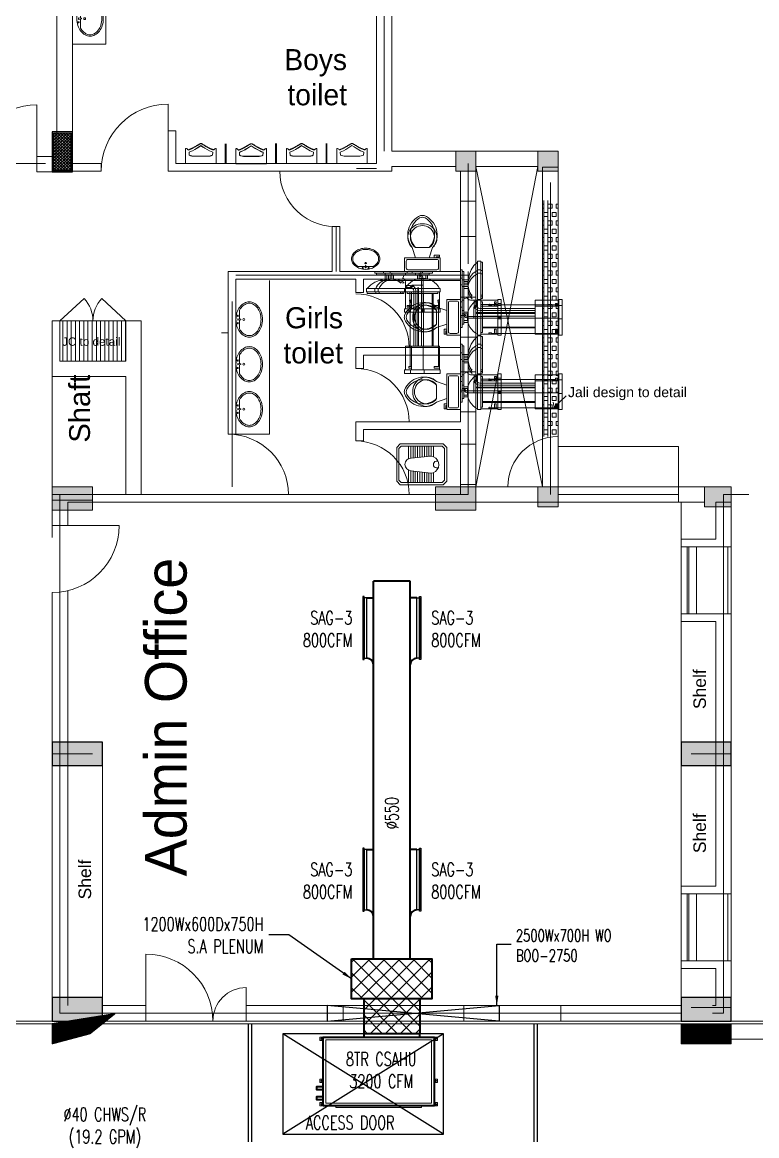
# Model space of a CAD drawing. Header units: millimetres. Extents: x -73373 to 66860, y 1067 to 86496.
# Drawn here: x -33469 to -22490, y 30600 to 47247 of the extents above; entities that cross this region are included whole.
import ezdxf

# ---------------------------------------------------------------- set-up
doc = ezdxf.new("R2010")
doc.units = ezdxf.units.MM
doc.header["$LTSCALE"] = 500
for name, pattern in [('1', [0]), ('DASHED', [19.05, 12.7, -6.35]), ('HIDDEN', [9.525, 6.35, -3.175]), ('HIDDEN2', [4.7625, 3.175, -1.5875])]:
    doc.linetypes.add(name, pattern=pattern)
doc.layers.get('0').update_dxf_attribs({"lineweight": 18})
for name, color, linetype, lineweight, true_color in [('101.VL-AC-SA', 7, 'Continuous', 40, 0x7f9fff), ('102.VL-AC-SA_TXT', 7, 'Continuous', 20, 0x0099cc), ('132.VL-AC-CHW-S_TXT', 7, 'Continuous', 20, 0x007f3f), ('601.VL-MEP-EQPT', 5, 'Continuous', 40, 0x0000ff), ('702.VL-RCP-AP', 1, 'Continuous', 25, 0xff0000), ('705.VL-RCP-SAT', 7, 'HIDDEN2', 25, 0x7fbfff), ('801.VL-BW-ACOSTIC', 7, 'Continuous', 13, 0x992600), ('COLUMN', 7, 'Continuous', 13, 0x848484), ('FR', 7, '1', 13, 0x848484), ('FURNIT', 7, 'Continuous', 13, 0x848484), ('STEPS', 7, 'Continuous', 13, 0x848484), ('STRUCTURES', 7, 'Continuous', 13, 0x848484), ('toi.fur', 7, 'Continuous', 13, 0x848484), ('wall', 7, 'Continuous', 13, 0x848484), ('window', 7, 'Continuous', 13, 0x848484), ('window 2', 7, '1', 13, 0x848484)]:
    doc.layers.add(name, color=color, linetype=linetype, lineweight=lineweight, true_color=true_color)
doc.layers.add('cvl', color=7, linetype='Continuous')
doc.styles.add('QCADDimTextStyle', font='txt')
doc.styles.add('textstyle103', font='romans', dxfattribs={"width": 0.7})
doc.styles.add('textstyle104', font='romans', dxfattribs={"width": 0.7})
doc.styles.add('textstyle105', font='romans', dxfattribs={"width": 0.7})
doc.styles.add('textstyle158', font='')
doc.styles.add('textstyle179', font='')
doc.styles.add('textstyle182', font='')
doc.styles.add('textstyle183', font='')
doc.styles.add('textstyle185', font='')
doc.styles.add('textstyle186', font='')
doc.styles.add('textstyle207', font='')
doc.styles.add('textstyle208', font='')
doc.styles.add('textstyle209', font='')
doc.styles.add('textstyle215', font='romans', dxfattribs={"width": 0.7})
doc.styles.add('textstyle216', font='romans', dxfattribs={"width": 0.7})
doc.styles.add('textstyle235', font='romans', dxfattribs={"width": 0.7})
doc.styles.add('textstyle236', font='romans', dxfattribs={"width": 0.7})
doc.styles.add('textstyle270', font='romans', dxfattribs={"width": 0.7})
doc.styles.add('textstyle288', font='romans', dxfattribs={"width": 0.7})
doc.styles.add('textstyle312', font='romans', dxfattribs={"width": 0.7})
doc.styles.get('textstyle158').set_extended_font_data('SuperFrench')
doc.styles.get('textstyle179').set_extended_font_data('SuperFrench')
doc.styles.get('textstyle182').set_extended_font_data('Swis721 BT')
doc.styles.get('textstyle183').set_extended_font_data('SuperFrench')
doc.styles.get('textstyle185').set_extended_font_data('Swis721 BT')
doc.styles.get('textstyle186').set_extended_font_data('Swis721 BT')
doc.styles.get('textstyle207').set_extended_font_data('Swis721 BT')
doc.styles.get('textstyle208').set_extended_font_data('Swis721 BT')
doc.styles.get('textstyle209').set_extended_font_data('Swis721 BT')
doc.dimstyles.new('QCADDimStyle', dxfattribs={"dimtxt": 200, "dimasz": 150, "dimexe": 50, "dimexo": 150, "dimgap": 40, "dimtad": 1, "dimtoh": 1, "dimdec": 4, "dimzin": 0, "dimdsep": 46, "dimtxsty": 'QCADDimTextStyle', "dimcen": 0.09, "dimadec": 0, "dimazin": 0, "dimtfac": 1, "dimtdec": 4, "dimtofl": 0, "dimtmove": 0, "dimatfit": 3, "dimfxl": 1, "dimtolj": 1, "dimtzin": 0, "dimarcsym": 0})

# ---------------------------------------------------------------- blocks, each defined once
blk = doc.blocks.new('Z$W@#5647')
at = {"color": 8, "linetype": 'Continuous', "true_color": 0x808080}
for p, q in [((74, 179), (51, 169)), ((51, 169), (55, 125)), ((102, 191), (74, 179)), ((168, 229), (102, 191)), ((198, 248), (168, 229)), ((229, 267), (198, 248)), ((259, 248), (229, 267)), ((319, 210), (259, 248)), ((356, 191), (319, 210)), ((383, 179), (356, 191)), ((406, 169), (383, 179)), ((402, 125), (406, 169)), ((129, 110), (329, 110))]:
    blk.add_line(p, q, dxfattribs=at)
for centre, start, end in [((120, 258), 243.9939, 273.459), ((337, 258), 266.541, 296.0061)]:
    blk.add_arc(centre, 148, start, end, dxfattribs=at)
at = {"layer": 'toi.fur', "linetype": 'Continuous'}
for p, q in [((1, 225), (0, 0)), ((41, 206), (36, 205)), ((46, 207), (41, 206)), ((51, 208), (46, 207)), ((56, 210), (51, 208)), ((61, 212), (56, 210)), ((65, 213), (61, 212)), ((69, 215), (65, 213)), ((73, 217), (69, 215)), ((77, 218), (73, 217)), ((81, 220), (77, 218)), ((84, 221), (81, 220)), ((88, 223), (84, 221)), ((92, 225), (88, 223)), ((95, 226), (92, 225)), ((99, 228), (95, 226)), ((103, 230), (99, 228)), ((107, 232), (103, 230)), ((111, 234), (107, 232)), ((116, 236), (111, 234)), ((120, 239), (116, 236)), ((125, 241), (120, 239)), ((131, 244), (125, 241)), ((136, 247), (131, 244)), ((142, 251), (136, 247)), ((148, 255), (142, 251)), ((155, 258), (148, 255)), ((161, 263), (155, 258)), ((168, 267), (161, 263)), ((175, 271), (168, 267)), ((181, 275), (175, 271)), ((187, 279), (181, 275)), ((193, 283), (187, 279)), ((199, 286), (193, 283)), ((204, 289), (199, 286)), ((208, 292), (204, 289)), ((213, 294), (208, 292)), ((217, 296), (213, 294)), ((221, 297), (217, 296)), ((225, 298), (221, 297)), ((229, 298), (225, 298)), ((232, 298), (229, 298)), ((236, 297), (232, 298)), ((240, 296), (236, 297)), ((244, 294), (240, 296)), ((247, 293), (244, 294)), ((251, 290), (247, 293)), ((255, 288), (251, 290)), ((259, 286), (255, 288)), ((263, 283), (259, 286)), ((266, 281), (263, 283)), ((270, 278), (266, 281)), ((275, 276), (270, 278)), ((279, 273), (275, 276)), ((284, 270), (279, 273)), ((289, 267), (284, 270)), ((295, 264), (289, 267)), ((301, 260), (295, 264)), ((308, 256), (301, 260)), ((315, 252), (308, 256)), ((322, 248), (315, 252)), ((329, 244), (322, 248)), ((336, 240), (329, 244)), ((343, 236), (336, 240)), ((349, 233), (343, 236)), ((355, 230), (349, 233)), ((360, 228), (355, 230)), ((364, 225), (360, 228)), ((369, 223), (364, 225)), ((373, 221), (369, 223)), ((377, 220), (373, 221)), ((380, 218), (377, 220)), ((384, 217), (380, 218)), ((388, 215), (384, 217)), ((392, 213), (388, 215)), ((397, 212), (392, 213)), ((401, 210), (397, 212)), ((406, 208), (401, 210)), ((411, 206), (406, 208)), ((416, 205), (411, 206)), ((421, 203), (416, 205)), ((457, 0), (457, 225)), ((0, 0), (457, 0))]:
    blk.add_line(p, q, dxfattribs=at)
for centre, start, end in [((0, 184), 30.0151, 89.251), ((457, 184), 90.749, 149.9849)]:
    blk.add_arc(centre, 41.1, start, end, dxfattribs=at)
blk = doc.blocks.new('B')
at = {"color": 8, "true_color": 0x808080}
for p, q in [((-392926, -965036), (-392791, -965036)), ((-392789, -965053), (-392795, -965008)), ((-392795, -965008), (-392773, -965008)), ((-392780, -965053), (-392773, -965008)), ((-392777, -965036), (-392643, -965036)), ((-392780, -965053), (-392789, -965053))]:
    blk.add_line(p, q, dxfattribs=at)
for points in [[(-392784, -965355, -0.075445), (-392882, -965340, -0.085783), (-392958, -965301, -0.10607), (-393010, -965241, -0.126822), (-393026, -965179, -0.126822), (-393010, -965117, -0.10607), (-392958, -965056, -0.038366), (-392926, -965036, -0.075445)], [(-392643, -965036, -0.038366), (-392611, -965056, -0.10607), (-392558, -965117, -0.126822), (-392542, -965179, -0.126822), (-392558, -965241, -0.10607), (-392611, -965301, -0.085783), (-392687, -965340, -0.075445), (-392784, -965355, -0.075445)]]:
    blk.add_lwpolyline(points, format="xyb", dxfattribs=at)
for centre, radius in [((-392840, -965007), 8.78), ((-392840, -965007), 7.3), ((-392729, -965007), 8.78), ((-392729, -965007), 7.65), ((-392783, -965098), 14.3)]:
    blk.add_circle(centre, radius, dxfattribs=at)
at = {"layer": 'toi.fur'}
blk.add_lwpolyline([(-392784, -965377, -0.075445), (-392888, -965361, -0.085783), (-392971, -965319, -0.10607), (-393030, -965251, -0.126822), (-393048, -965179, -0.126822), (-393030, -965106, -0.10607), (-392971, -965039, -0.085783), (-392888, -964996, -0.075445), (-392784, -964981, -0.075445), (-392680, -964996, -0.085783), (-392598, -965039, -0.10607), (-392539, -965106, -0.126822), (-392520, -965179, -0.126822), (-392539, -965251, -0.10607), (-392598, -965319, -0.085783), (-392680, -965361, -0.075445)], format="xyb", close=True, dxfattribs=at)
blk = doc.blocks.new('wc')
at = {"layer": 'FR', "color": 240, "ltscale": 200, "true_color": 0xff003f}
for p, q in [((5.43, -7.19), (5.43, -1.33)), ((6.7, -6.88), (6.7, -1.33)), ((7.98, -6.93), (7.98, -1.33)), ((9.25, -7.07), (9.25, -1.33)), ((10.53, -7.2), (10.53, -1.33)), ((11.8, -7.33), (11.8, -1.33)), ((13.08, -7.46), (13.08, -1.33)), ((14.35, -7.6), (14.35, -1.33)), ((15.62, -7.73), (15.62, -1.33)), ((16.9, -7.86), (16.9, -1.33)), ((18.17, -7.97), (18.17, -1.33)), ((19.45, -8.34), (19.45, -1.33)), ((5.43, -21.7), (5.43, -16.09)), ((6.7, -21.7), (6.7, -16.4)), ((7.98, -21.7), (7.98, -16.32)), ((9.25, -21.7), (9.25, -16.16)), ((10.53, -21.7), (10.53, -16)), ((11.8, -21.7), (11.8, -15.84)), ((13.08, -21.7), (13.08, -15.68)), ((14.35, -21.7), (14.35, -15.51)), ((15.62, -21.7), (15.62, -15.35)), ((16.9, -21.7), (16.9, -15.19)), ((18.17, -21.7), (18.17, -15.06)), ((19.45, -21.7), (19.45, -14.69))]:
    blk.add_line(p, q, dxfattribs=at)
for points in [[(24, -22.94), (0, -22.94), (-2.02, -20.92), (-2.02, -2.02), (0, 0), (24, 0), (26.02, -2.02), (26.02, -20.92)], [(24.75, -2.55), (24.75, -20.39), (23.47, -21.67), (0.53, -21.67), (-0.75, -20.39), (-0.75, -2.55), (0.53, -1.27), (23.47, -1.27)]]:
    blk.add_lwpolyline(points, close=True, dxfattribs=at)
blk.add_lwpolyline([(7.19, -6.85), (17.86, -7.96, -1), (17.86, -15.07), (7.19, -16.42)], format="xyb", dxfattribs=at)
for centre, radius, start, end in [((7.19, -11.64), 4.78, 78.15428, 284.44729), ((3.64, -11.52), 1.89, 238.2349, 118.08103)]:
    blk.add_arc(centre, radius, start, end, dxfattribs=at)
blk = doc.blocks.new('*U182')
for p, q in [((-10, 58), (-10, 44)), ((-10, 57), (-7, 57)), ((-7, 56), (-10, 56)), ((-9.5, 56), (-9.5, 18.41)), ((-7, 57), (-7, 56)), ((-0.5, 44), (-0.5, 58)), ((6.5, 58), (6.5, 44)), ((6.5, 57), (8, 57)), ((8, 56), (6.5, 56)), ((7.25, 56), (7.25, 18.41)), ((8, 57), (8, 56)), ((10, 44), (10, 58)), ((10, 44), (-10, 44)), ((-6.25, 13), (-6.25, 44)), ((-5.75, 13), (-5.75, 44)), ((-0.62, 13), (-0.62, 44)), ((6.5, 44), (-0.5, 44)), ((0.62, 13), (0.62, 44)), ((2.25, 9.45), (2.25, 44)), ((2.75, 9.45), (2.75, 44)), ((3.88, 11.45), (3.88, 44)), ((5.12, 11.45), (5.12, 44)), ((-10, 22), (-10, 12)), ((-10, 22), (-10, 12)), ((-10, 21), (-7, 21)), ((-10, 21), (-7, 21)), ((-7, 20), (-10, 20)), ((-7, 20), (-10, 20)), ((-7, 21), (-7, 20)), ((-7, 21), (-7, 20)), ((-0.5, 5), (-0.5, 22)), ((0.5, 5), (0.5, 22)), ((6.5, 22), (6.5, 12)), ((6.5, 21), (8, 21)), ((8, 20), (6.5, 20)), ((7.5, 22), (7.5, 12)), ((7.5, 21), (9, 21)), ((9, 20), (7.5, 20)), ((8, 21), (8, 20)), ((9, 21), (9, 20)), ((10, 12), (10, 22)), ((10, 12), (10, 22)), ((10.5, 12), (-10.5, 12)), ((-10.5, 10), (-10.5, 12)), ((10.5, 12), (-10.5, 12)), ((-10.5, 10), (-10.5, 12)), ((10.5, 12), (-10.5, 12)), ((-10.5, 10), (-10.5, 12)), ((10.5, 10), (-10.5, 10)), ((10.5, 10), (-10.5, 10)), ((10.5, 10), (-10.5, 10)), ((9, 13), (-9, 13)), ((-9, 13), (-9, 12)), ((9, 13), (-9, 13)), ((-9, 13), (-9, 12)), ((9, 13), (-9, 13)), ((-9, 13), (-9, 12)), ((5, 8), (-0.5, 8)), ((6, 8), (0.5, 8)), ((7, 10), (5, 8)), ((8, 10), (6, 8)), ((6.5, 12), (26, 12)), ((26, 10), (7, 10)), ((7.12, 9.45), (10, 9.45)), ((7.12, 8.2), (10, 8.2)), ((7.5, 12), (33, 12)), ((33, 10), (8, 10)), ((9, 12), (9, 13)), ((9, 12), (9, 13)), ((9, 12), (9, 13)), ((10, 12), (28, 12)), ((10, 6.91), (10, 12)), ((28, 10), (10, 10)), ((10.5, 12), (10.5, 10)), ((10.5, 12), (10.5, 10)), ((10.5, 12), (10.5, 10)), ((11, 13), (11, 12)), ((25.5, 13), (11, 13)), ((32.5, 13), (12, 13)), ((12, 13), (12, 12)), ((13, 13), (13, 12)), ((27.5, 13), (13, 13)), ((25.5, 12), (25.5, 13)), ((26, 12), (26, 10)), ((27.5, 12), (27.5, 13)), ((28, 12), (28, 10)), ((32.5, 12), (32.5, 13)), ((33, 12), (33, 10)), ((4, 2), (-4, 2)), ((-4, 2), (-4, 1)), ((4, 2), (-4, 2)), ((-4, 2), (-4, 1)), ((4, 2), (-4, 2)), ((-4, 2), (-4, 1)), ((-3, 4.41), (-3, 2)), ((-3, 4.41), (-3, 2)), ((-3, 4.41), (-3, 2)), ((-2, 2), (-2, 4.17)), ((-2, 2), (-2, 4.17)), ((-2, 2), (-2, 4.17)), ((1, 2), (1, 1)), ((18, 2), (1, 2)), ((2, 4.17), (2, 2)), ((2, 4.17), (2, 2)), ((2, 4.17), (2, 2)), ((22, 2), (2, 2)), ((2, 2), (2, 1)), ((3, 2), (3, 4.41)), ((3, 2), (3, 4.41)), ((3, 2), (3, 4.41)), ((4, 1), (4, 2)), ((4, 1), (4, 2)), ((4, 1), (4, 2)), ((10, 2), (10, 1)), ((27, 2), (10, 2)), ((10.75, 2), (11.5, 3.91)), ((17, 4.5), (17, 2)), ((18, 2), (18, 4.54)), ((18, 1), (18, 2)), ((19, 4.5), (19, 2)), ((20, 2), (20, 4.54)), ((21, 4.5), (21, 2)), ((22, 2), (22, 4.54)), ((22, 1), (22, 2)), ((27, 1), (27, 2)), ((9.5, -6), (9.5, -2)), ((9.5, -6), (9.5, -2)), ((9.5, -6), (9.5, -2)), ((-10, -8.5), (-8, -8.5)), ((-10, -9.5), (-10, -8.5)), ((-10, -8.5), (-8, -8.5)), ((-10, -9.5), (-10, -8.5)), ((-10, -8.5), (-8, -8.5)), ((-10, -9.5), (-10, -8.5)), ((-7, -9.5), (-10, -9.5)), ((-7, -9.5), (-10, -9.5)), ((-7, -9.5), (-10, -9.5)), ((-8, -8.5), (-8, -8)), ((-8, -8.5), (-8, -8)), ((-8, -8.5), (-8, -8)), ((-7, -8), (-7, -9.5)), ((-7, -8), (-7, -9.5)), ((-7, -8), (-7, -9.5)), ((-4, -8), (-6, -14)), ((-4, -8), (-6, -14)), ((-4, -8), (-6, -14)), ((4, -8), (6, -14)), ((4, -8), (6, -14)), ((4, -8), (6, -14)), ((4, -14), (-4, -14)), ((4, -14), (-4, -14)), ((4, -14), (-4, -14))]:
    blk.add_line(p, q)
for points in [[(10.5, 58), (10.5, 60), (-10.5, 60), (-10.5, 58)], [(-1, 58), (-1, 60), (7, 60), (7, 58)], [(10.5, 22), (10.5, 24), (-10.5, 24), (-10.5, 22)], [(10.5, 22), (10.5, 24), (-10.5, 24), (-10.5, 22)], [(-1, 22), (-1, 24), (7, 24), (7, 22)], [(0, 22), (0, 24), (8, 24), (8, 22)], [(10.5, -8), (10.5, 0), (-10.5, 0), (-10.5, -8)], [(10.5, -8), (10.5, 0), (-10.5, 0), (-10.5, -8)], [(10.5, -8), (10.5, 0), (-10.5, 0), (-10.5, -8)], [(6, 0), (6, 1), (-6, 1), (-6, 0)], [(6, 0), (6, 1), (-6, 1), (-6, 0)], [(6, 0), (6, 1), (-6, 1), (-6, 0)], [(0, 0), (0, 1), (19, 1), (19, 0)], [(1, 0), (1, 1), (23, 1), (23, 0)], [(9, 0), (9, 1), (28, 1), (28, 0)]]:
    blk.add_lwpolyline(points, close=True)
for points in [[(-9.13, 17.21), (-9.25, 18.19, 0.881917), (-9.75, 18.19), (-9.87, 17.21, 1.133893)], [(7.62, 17.21), (7.5, 18.19, 0.881917), (7, 18.19), (6.88, 17.21, 1.133893)]]:
    blk.add_lwpolyline(points, format="xyb", close=True)
for points in [[(-9.5, -2), (-9.5, -6)], [(-9.5, -2), (-9.5, -6)], [(-9.5, -2), (-9.5, -6)], [(8.5, -1), (-8.5, -1)], [(8.5, -1), (-8.5, -1)], [(8.5, -1), (-8.5, -1)], [(-8.5, -7), (8.5, -7)], [(-8.5, -7), (8.5, -7)], [(-8.5, -7), (8.5, -7)]]:
    blk.add_lwpolyline(points)
for centre, radius, start, end in [((0, 15.33), 11.33, 208.0725, 331.9275), ((0, 15.33), 11.33, 208.0725, 331.9275), ((0, 15.33), 11.33, 208.0725, 331.9275), ((7.12, 11.45), 3.25, 180, 270), ((7.12, 11.45), 2, 180, 270), ((13.25, 6.66), 3.26, 175.6013, 237.5288), ((17, 13.8), 9.31, 227.7453, 335.9381), ((20.3, 20.7), 16.23, 238.18715, 318.77023), ((19, 13.8), 9.31, 227.7453, 335.9381), ((2.75, 4.75), 3.26, 175.6013, 237.5288), ((3.75, 4.75), 3.26, 175.6013, 237.5288), ((-8.63, -1.88), 0.884, 81.8699, 188.1301), ((-8.63, -1.88), 0.884, 81.8699, 188.1301), ((-8.63, -1.88), 0.884, 81.8699, 188.1301), ((-8.63, -6.13), 0.884, 171.8699, 278.1301), ((-8.63, -6.13), 0.884, 171.8699, 278.1301), ((-8.63, -6.13), 0.884, 171.8699, 278.1301), ((8.62, -1.88), 0.884, 351.8699, 98.1301), ((8.62, -1.88), 0.884, 351.8699, 98.1301), ((8.62, -1.88), 0.884, 351.8699, 98.1301), ((8.62, -6.13), 0.884, 261.8699, 8.1301), ((8.62, -6.13), 0.884, 261.8699, 8.1301), ((8.62, -6.13), 0.884, 261.8699, 8.1301), ((3.52, -21.58), 12.17, 141.46911, 247.97143), ((-0.48, -19.92), 8.1, 133.01722, 273.38), ((-0.48, -19.92), 8.1, 133.01722, 273.38), ((4.2, -21.82), 11.33, 136.36773, 238.94682), ((0.04, -19.87), 7.13, 124.50543, 269.7), ((0.04, -19.87), 7.13, 124.50543, 269.7), ((-0.04, -19.87), 7.13, 270.3, 55.4946), ((0.48, -19.92), 8.1, 266.62, 46.9828), ((-0.04, -19.87), 7.13, 270.3, 55.4946), ((0.48, -19.92), 8.1, 266.62, 46.9828), ((-3.52, -21.58), 12.17, 292.02843, 38.53071), ((-4.2, -21.82), 11.33, 301.05301, 43.63209), ((0, -27.88), 4, 245.73182, 294.26817), ((0, -29), 4, 254.86053, 285.13947)]:
    blk.add_arc(centre, radius, start, end)
blk = doc.blocks.new('A$C7364536D')
at = {"linetype": 'Continuous'}
blk.add_hatch(color=256, dxfattribs=at).paths.add_polyline_path([(750, 0), (750, 350), (0, 350), (0, 0)], flags=0)
at = {"layer": 'COLUMN', "linetype": 'Continuous', "lineweight": 25}
blk.add_lwpolyline([(750, 0), (750, 350), (0, 350), (0, 0)], close=True, dxfattribs=at)
blk = doc.blocks.new('A$C202C7A89')
at = {"layer": 'COLUMN', "linetype": 'Continuous', "true_color": 0x136734}
blk.add_hatch(color=116, dxfattribs=at).paths.add_polyline_path([(0, 350), (0, 0), (600, 0), (600, 350)], flags=0)
at = {"layer": 'COLUMN', "color": 116, "linetype": 'Continuous', "true_color": 0x136734}
for p, q in [((0, 350), (600, 350)), ((0, 350), (0, 0)), ((600, 350), (0, 350)), ((600, 0), (600, 350)), ((0, 0), (0, 300)), ((600, 300), (600, 0)), ((600, 0), (0, 0)), ((0, 0), (600, 0))]:
    blk.add_line(p, q, dxfattribs=at)
blk = doc.blocks.new('A$C58EE1D4D')
at = {"layer": 'wall', "linetype": 'Continuous'}
blk.add_hatch(color=256, dxfattribs=at).paths.add_polyline_path([(0, 350), (600, 350), (600, 0), (0, 0)], flags=0)
at = {"layer": 'COLUMN', "linetype": 'Continuous', "lineweight": 20}
blk.add_lwpolyline([(0, 350), (600, 350), (600, 0), (0, 0), (0, 350)], dxfattribs=at)
for points in [[(0, 350), (0, 0), (600, 0), (600, 350)], [(0, 350), (600, 350), (600, 0), (0, 0)]]:
    blk.add_lwpolyline(points, close=True, dxfattribs=at)
blk = doc.blocks.new('A$C40F33A93')
at = {"linetype": 'Continuous', "true_color": 0x359cb1}
blk.add_hatch(color=135, dxfattribs=at).paths.add_polyline_path([(0, 300), (300, 300), (300, 0), (0, 0)], flags=0)
at = {"color": 135, "linetype": 'Continuous', "true_color": 0x359cb1}
blk.add_lwpolyline([(0, 300), (300, 300), (300, 0), (0, 0)], close=True, dxfattribs=at)
at = {"layer": 'COLUMN', "color": 135, "linetype": 'Continuous', "true_color": 0x359cb1}
blk.add_lwpolyline([(300, 0), (0, 0), (0, 300), (300, 300)], close=True, dxfattribs=at)
at = {"layer": 'wall', "color": 135, "linetype": 'Continuous', "true_color": 0x359cb1}
blk.add_line((40, 0), (100, 0), dxfattribs=at)
blk.add_line((40, 0), (100, 0), dxfattribs=at)
blk = doc.blocks.new('A$C5C7C5DD7')
at = {"layer": 'COLUMN', "linetype": 'Continuous'}
blk.add_hatch(color=256, dxfattribs=at).paths.add_polyline_path([(0, 301), (400, 301), (400, 0), (0, 0)], flags=0)
for p, q in [((400, 300), (0, 301)), ((0, 301), (0, 0)), ((400, 300), (0, 300)), ((400, 300), (0, 300)), ((0, 300), (400, 300)), ((400, 0), (400, 300)), ((0, 0), (400, 0)), ((0, 0), (400, 0)), ((400, 0), (0, 0)), ((0, 0), (400, 0))]:
    blk.add_line(p, q, dxfattribs=at)
blk.add_lwpolyline([(0, 301), (400, 301), (400, 0), (0, 0)], close=True, dxfattribs=at)
at = {"layer": 'wall', "linetype": 'Continuous'}
blk.add_line((0, 0), (400, 0), dxfattribs=at)
blk = doc.blocks.new('A$C0D7B1491')
at = {"layer": 'wall', "linetype": 'Continuous'}
blk.add_hatch(color=256, dxfattribs=at).paths.add_polyline_path([(300, 600), (0, 600), (0, 0), (300, 0)], flags=0)
at = {"linetype": 'Continuous'}
blk.add_lwpolyline([(300, 600), (300, 0), (0, 0), (0, 600), (300, 600)], dxfattribs=at)
at = {"layer": 'COLUMN', "linetype": 'Continuous', "lineweight": 25}
blk.add_lwpolyline([(300, 600), (0, 600), (0, 0), (300, 0)], close=True, dxfattribs=at)
at = {"layer": 'COLUMN', "linetype": 'Continuous', "lineweight": 20}
blk.add_lwpolyline([(300, 600), (0, 600), (0, 0), (300, 0)], close=True, dxfattribs=at)
blk = doc.blocks.new('AH-3-08')
at = {"lineweight": 9}
for points in [[(-80, 61), (-30, 61), (-30, 111), (-80, 111)], [(270, 61), (320, 61), (320, 111), (270, 111)], [(900, 61), (950, 61), (950, 111), (900, 111)], [(-80, -1600), (-30, -1600), (-30, -1650), (-80, -1650)], [(270, -1600), (320, -1600), (320, -1650), (270, -1650)], [(900, -1600), (950, -1600), (950, -1650), (900, -1650)]]:
    blk.add_lwpolyline(points, close=True, dxfattribs=at)
for points in [[(-80, 61), (950, 61), (950, -1600), (-80, -1600)], [(16, 61), (56, 61), (56, 161), (16, 161)], [(164, 61), (204, 61), (204, 161), (164, 161)], [(950, -1385), (1000, -1385), (1000, -545), (950, -545)]]:
    blk.add_lwpolyline(points, close=True)
at = {"lineweight": 5}
blk.add_lwpolyline([(-40, 21), (910, 21), (910, -1560), (-40, -1560)], close=True, dxfattribs=at)
at = {"color": 253, "lineweight": 5, "true_color": 0xadadad}
blk.add_lwpolyline([(-105, -129), (-80, -129), (-80, -1410), (-105, -1410)], close=True, dxfattribs=at)
at = {"lineweight": 9}
for centre in [(-55, 86), (295, 86), (925, 86), (-55, -1625), (295, -1625), (925, -1625)]:
    blk.add_circle(centre, 9.49, dxfattribs=at)

msp = doc.modelspace()

# ---------------------------------------------------------------- hatches: boundary and pattern name
at = {"layer": '801.VL-BW-ACOSTIC'}
h = msp.add_hatch(dxfattribs=at)
h.set_pattern_fill('ANSI37', color=256, scale=50, style=0, pattern_type=0)
h.paths.add_polyline_path([(-27345, 33245), (-28545, 33245), (-28545, 32645), (-27345, 32645)], flags=0)
h.paths.add_polyline_path([(-27525, 32645), (-28365, 32645), (-28365, 32125), (-27525, 32125)], flags=0)
at = {"layer": 'STRUCTURES', "linetype": 'Continuous', "lineweight": 13}
h = msp.add_hatch(dxfattribs=at)
h.set_pattern_fill('ANSI37', color=256, scale=250, angle=90, style=0, pattern_type=0)
h.set_pattern_definition([(135, (-416144.694, -1369468.085), (-22.0970869, -22.0970869), []), (225, (-416144.694, -1369468.085), (22.0970869, -22.0970869), [])])
h.paths.add_polyline_path([(-32740, 45591), (-33000, 45591), (-33000, 45031), (-32740, 45031)], flags=0)
at = {"layer": 'wall', "linetype": 'Continuous', "lineweight": 13}
h = msp.add_hatch(dxfattribs=at)
h.set_pattern_fill('ANSI31', color=256, style=0, pattern_type=0)
h.set_pattern_definition([(45, (-1763470.38507, 424311.6079), (-0.088388347648, 0.088388347648), [])])
h.paths.add_polyline_path([(-32083, 32425), (-33020, 32275), (-33020, 31975), (-32457, 32125)], flags=0)
h = msp.add_hatch(dxfattribs=at)
h.set_pattern_fill('ANSI31', color=256, style=0, pattern_type=0)
h.set_pattern_definition([(45, (-1754070.38283, 424311.77797), (-0.088388347648, 0.088388347648), [])])
h.paths.add_polyline_path([(-22870, 31975), (-22870, 32275), (-23620, 32275), (-23620, 31975)], flags=0)
at = {"layer": 'window', "lineweight": 13}
for points in [[(-26690, 45322), (-26990, 45322), (-26990, 45022), (-26690, 45022)], [(-25460, 45322), (-25760, 45322), (-25760, 45022), (-25460, 45022)], [(-25460, 40302), (-25760, 40302), (-25760, 40002), (-25460, 40002)]]:
    msp.add_hatch(color=256, dxfattribs=at).paths.add_polyline_path(points, flags=0)
at = {"layer": 'window', "linetype": 'Continuous', "lineweight": 13}
h = msp.add_hatch(dxfattribs=at)
h.set_pattern_fill('BOX', color=256, scale=250, angle=180, style=0, pattern_type=0)
h.set_pattern_definition([(270, (-1071361.33, 593778.36), (250, -5e-14), []), (270, (-1071423.83, 593778.36), (250, -5e-14), []), (180, (-1071361.33, 593778.36), (-3e-14, -250), [-62.5, 62.5]), (180, (-1071361.33, 593715.86), (-3e-14, -250), [-62.5, 62.5]), (180, (-1071361.33, 593653.36), (-3e-14, -250), [62.5, -62.5]), (180, (-1071361.33, 593590.86), (-3e-14, -250), [62.5, -62.5]), (270, (-1071486.33, 593778.36), (250, -5e-14), [62.5, -62.5]), (270, (-1071548.83, 593778.36), (250, -5e-14), [62.5, -62.5])])
h.paths.add_polyline_path([(-25690, 44582), (-25460, 44582), (-25460, 41052), (-25690, 41052)], flags=0)
h = msp.add_hatch(dxfattribs=at)
h.set_pattern_fill('LINE', color=256, scale=500, angle=90, style=0, pattern_type=0)
h.set_pattern_definition([(90, (-1071361.33, 593778.364), (-62.5, 4e-15), [])])
h.paths.add_polyline_path([(-31920, 42782), (-32905, 42782), (-32905, 42182), (-31920, 42182)], flags=0)

# ---------------------------------------------------------------- linework, layer by layer
at = {"linetype": 'Continuous', "lineweight": 13}
for p, q in [((-33250, 45011), (-33250, 46011)), ((-31290, 45022), (-31290, 46022)), ((-28720, 45022), (-29620, 45022)), ((-28485, 42387), (-27685, 42387)), ((-28485, 41272), (-27685, 41272)), ((-30390, 40187), (-29490, 40187)), ((-28485, 40187), (-27685, 40187)), ((-33020, 39722), (-32020, 39722)), ((-31620, 32315), (-31620, 33315)), ((-30120, 32315), (-30120, 32815))]:
    msp.add_line(p, q, dxfattribs=at)
for centre, radius, start, end in [((-33250, 45011), 1000, 90, 180), ((-31290, 45022), 1000, 90, 180), ((-28778, 45033), 843, 180.7216, 273.9125), ((-28485, 42387), 800, 0, 90), ((-28485, 41272), 800, 0, 90), ((-30390, 40187), 900, 0, 90), ((-28485, 40187), 800, 0, 90), ((-33020, 39722), 1000, 270, 0), ((-31620, 32315), 1000, 0, 90), ((-30120, 32315), 500, 90, 180)]:
    msp.add_arc(centre, radius, start, end, dxfattribs=at)
at = {"layer": '101.VL-AC-SA'}
for p, q in [((-28220, 33245, 0), (-28220, 38890)), ((-27670, 38890), (-28220, 38890)), ((-27670, 33245, 0), (-27670, 38890)), ((-28320, 38640), (-28220, 38640)), ((-27570, 38640), (-27670, 38640)), ((-28320, 34877), (-28220, 34877)), ((-27570, 34877), (-27670, 34877)), ((-28365, 32645), (-28365, 32125)), ((-27525, 32645), (-27525, 32125))]:
    msp.add_line(p, q, dxfattribs=at)
msp.add_lwpolyline([(-28545, 33245), (-27345, 33245), (-27345, 32645), (-28545, 32645)], close=True, dxfattribs=at)
for centre, start, end in [((-28320, 37640), 0, 90), ((-27570, 37640), 90, 180), ((-28320, 33877), 0, 90), ((-27570, 33877), 90, 180)]:
    msp.add_arc(centre, 100, start, end, dxfattribs=at)
at = {"layer": '702.VL-RCP-AP'}
for p, q in [((-27173, 32125), (-29573, 30625)), ((-27173, 30625), (-29573, 32125))]:
    msp.add_line(p, q, dxfattribs=at)
msp.add_lwpolyline([(-27173, 32125), (-29573, 32125), (-29573, 30625), (-27173, 30625)], close=True, dxfattribs=at)
at = {"layer": '705.VL-RCP-SAT'}
for points in [[(-28360, 38660), (-28380, 38660), (-28380, 37720), (-28360, 37720)], [(-28320, 38640), (-28360, 38640), (-28360, 37740), (-28320, 37740)], [(-27570, 38640), (-27530, 38640), (-27530, 37740), (-27570, 37740)], [(-27530, 38660), (-27510, 38660), (-27510, 37720), (-27530, 37720)], [(-28360, 34897), (-28380, 34897), (-28380, 33957), (-28360, 33957)], [(-28320, 34877), (-28360, 34877), (-28360, 33977), (-28320, 33977)], [(-27570, 34877), (-27530, 34877), (-27530, 33977), (-27570, 33977)], [(-27530, 34897), (-27510, 34897), (-27510, 33957), (-27530, 33957)]]:
    msp.add_lwpolyline(points, close=True, dxfattribs=at)
at = {"layer": 'cvl', "linetype": 'DASHED'}
msp.add_lwpolyline([(-28910, 32545), (-28910, 32315), (-26338, 32545), (-26338, 32315)], close=True, dxfattribs=at)
at = {"layer": 'cvl'}
for points in [[(-30090, 32275), (-30090, 30024), (-25765, 30024), (-25765, 32275)], [(-30040, 32275), (-30040, 30074), (-25815, 30074), (-25815, 32275)]]:
    msp.add_lwpolyline(points, dxfattribs=at)
at = {"layer": 'FURNIT', "linetype": 'Continuous', "lineweight": 13}
for p, q in [((-26210, 40302), (-25460, 40302)), ((-22870, 40302), (-22870, 39402)), ((-22920, 39402), (-22920, 38402)), ((-22870, 39402), (-22870, 38402)), ((-22920, 34215), (-22920, 33215)), ((-22870, 34215), (-22870, 33215)), ((-22870, 32315), (-22870, 33215))]:
    msp.add_line(p, q, dxfattribs=at)
msp.add_arc((-25460, 40302), 750, 90, 180, dxfattribs=at)
at = {"layer": 'STEPS', "linetype": 'Continuous', "lineweight": 13}
for p, q in [((-30490, 42602), (-30390, 42602)), ((-22870, 40302), (-22870, 39202)), ((-22870, 32315), (-22870, 33415)), ((-33020, 32315), (-37568, 32315)), ((-37568, 32315), (-20270, 32315)), ((-37568, 32275), (-20270, 32275))]:
    msp.add_line(p, q, dxfattribs=at)
at = {"layer": 'STRUCTURES', "linetype": 'Continuous', "lineweight": 13}
for p, q in [((-33020, 39952), (-33020, 39542)), ((-31470, 32315), (-31240, 32315)), ((-23220, 32275), (-22920, 32275)), ((-22920, 32275), (-23220, 32275)), ((-22920, 32275), (-23220, 32275)), ((-23220, 32275), (-22920, 32275)), ((-22870, 32275), (-23220, 32275)), ((-22870, 32275), (-23220, 32275)), ((-22890, 32255), (-23200, 32255))]:
    msp.add_line(p, q, dxfattribs=at)
msp.add_lwpolyline([(-32720, 45611), (-32720, 45011), (-33020, 45011), (-33020, 45611), (-32720, 45611)], dxfattribs=at)
for points in [[(-32720, 45611), (-33020, 45611), (-33020, 45011), (-32720, 45011)], [(-32740, 45591), (-33000, 45591), (-33000, 45031), (-32740, 45031)], [(-32457, 32125), (-33020, 31975), (-33020, 32275), (-32083, 32425)], [(-22870, 31975), (-23620, 31975), (-23620, 32275), (-22870, 32275)]]:
    msp.add_lwpolyline(points, close=True, dxfattribs=at)
at = {"layer": 'wall', "linetype": 'Continuous', "lineweight": 13, "ltscale": 1000}
for p, q in [((-32220, 46922), (-32220, 48987)), ((-32220, 46922), (-32720, 46922)), ((-29775, 43407), (-30275, 43407)), ((-29775, 41087), (-29775, 43387)), ((-30390, 41087), (-29775, 41087, -616))]:
    msp.add_line(p, q, dxfattribs=at)
at = {"layer": 'wall', "linetype": 'Continuous', "lineweight": 13}
for p, q in [((-31175, 45622), (-31290, 45622)), ((-31290, 45622), (-31290, 45022)), ((-31175, 45137), (-31175, 45622)), ((-32720, 45022), (-32720, 45392)), ((-30434, 45132), (-30434, 45432)), ((-30434, 45132), (-30434, 45432)), ((-30422, 45432), (-30422, 45132)), ((-30422, 45432), (-30422, 45132)), ((-29681, 45134), (-29681, 45434)), ((-29681, 45134), (-29681, 45434)), ((-29669, 45434), (-29669, 45134)), ((-29669, 45434), (-29669, 45134)), ((-28928, 45136), (-28928, 45436)), ((-28928, 45136), (-28928, 45436)), ((-28916, 45436), (-28916, 45136)), ((-28916, 45436), (-28916, 45136)), ((-27945, 45322), (-25460, 45322)), ((-33020, 45241), (-33250, 45241)), ((-32290, 45137), (-32720, 45137)), ((-32720, 45137), (-32290, 45137)), ((-32290, 45137), (-32290, 45022)), ((-31175, 45209), (-31175, 45137)), ((-33020, 45011), (-33250, 45011)), ((-33020, 45011), (-33250, 45011)), ((-32720, 45022), (-33020, 45022)), ((-32720, 45022), (-32290, 45022)), ((-31290, 45022), (-27945, 45022)), ((-28175, 45062), (-28475, 45062)), ((-27945, 45092), (-26990, 45092)), ((-26920, 43522), (-26920, 45022)), ((-25760, 45092), (-26690, 40302)), ((-26690, 45092), (-25690, 40302)), ((-26690, 45092), (-25760, 45092)), ((-26690, 43637), (-26690, 45022)), ((-25460, 45092), (-25460, 45092)), ((-25690, 44852), (-25690, 43367)), ((-25460, 44852), (-25460, 43597)), ((-28835, 43522), (-28835, 44192)), ((-28720, 44192), (-28835, 44192)), ((-28835, 44192), (-28720, 44192)), ((-28720, 43522), (-28720, 44192)), ((-26690, 43407), (-26690, 43637)), ((-30390, 43522), (-30390, 43407)), ((-30275, 43522), (-30390, 43522)), ((-30275, 43522), (-28835, 43522)), ((-28720, 43522), (-26920, 43522)), ((-25460, 43597), (-25460, 40302)), ((-30390, 43407), (-30390, 41087, -11678)), ((-30275, 43407), (-28485, 43407)), ((-30275, 43407), (-30275, 41087)), ((-28485, 43407), (-28485, 43207)), ((-28370, 43407), (-28120, 43407)), ((-28370, 43407), (-28370, 43207)), ((-28120, 43407), (-27890, 43407)), ((-26920, 43407), (-28120, 43407)), ((-27890, 43407), (-26920, 43407)), ((-26920, 43387), (-26920, 42387)), ((-26690, 43407), (-26690, 40302)), ((-25690, 43367), (-25690, 40302)), ((-32905, 42782), (-32544, 43117)), ((-31920, 42782), (-32281, 43117)), ((-28485, 43207), (-28370, 43207)), ((-33020, 40302), (-33020, 42782)), ((-33020, 42782), (-31690, 42782)), ((-33020, 42782), (-32905, 42782)), ((-32905, 42782), (-32905, 42182)), ((-32905, 42782), (-31920, 42782)), ((-31920, 42182), (-31920, 42782)), ((-31690, 42782), (-31690, 40187)), ((-28485, 42387), (-28485, 42072)), ((-26920, 42387), (-28370, 42387)), ((-26920, 42387), (-28370, 42387)), ((-32905, 42182), (-31920, 42182)), ((-26920, 42272), (-28370, 42272)), ((-28370, 42272), (-28370, 42072)), ((-26920, 42272), (-26920, 41272)), ((-33020, 41952), (-31920, 41952)), ((-31920, 41952), (-31920, 40187)), ((-28485, 42072), (-28370, 42072)), ((-25339, 41660), (-25519, 41495)), ((-31920, 40187), (-31920, 41502)), ((-25519, 41495), (-25533, 41566)), ((-25533, 41566), (-25519, 41495)), ((-25519, 41495), (-25451, 41495)), ((-26920, 41272), (-28485, 41272)), ((-28485, 41272), (-28485, 41157)), ((-28485, 41272), (-28485, 41157)), ((-28485, 41272), (-28485, 40987)), ((-26920, 41157), (-28370, 41157)), ((-28370, 41157), (-28370, 40987)), ((-26920, 41157), (-26920, 40187)), ((-28485, 40987), (-28370, 40987)), ((-23660, 40302), (-23660, 40902)), ((-32420, 40302), (-33020, 40302)), ((-32420, 40302), (-33020, 40302)), ((-32420, 40302), (-33020, 40302)), ((-25460, 40302), (-25460, 40302)), ((-25460, 40072), (-25460, 40302)), ((-25460, 40302), (-25460, 40072)), ((-23660, 40302), (-23270, 40302)), ((-23660, 40302), (-23660, 40072)), ((-27945, 40187), (-27195, 40187)), ((-32420, 40102), (-33020, 40102)), ((-32420, 40102), (-33020, 40102)), ((-32420, 40102), (-33020, 40102)), ((-23660, 40072), (-23620, 40072)), ((-23620, 40072), (-23270, 40072)), ((-23620, 39517), (-23620, 40072)), ((-33020, 39722), (-32420, 39722)), ((-33020, 39722), (-32420, 39722)), ((-33020, 39722), (-32420, 39722)), ((-32420, 39722), (-32570, 39722)), ((-32420, 39722), (-32570, 39722)), ((-32420, 39722), (-32570, 39722)), ((-32420, 39722), (-32570, 39722)), ((-23100, 39702), (-23100, 39517)), ((-23100, 39517), (-23620, 39517)), ((-23620, 39517), (-23620, 39402)), ((-23100, 39402), (-23620, 39402)), ((-22870, 39402), (-23100, 39402)), ((-23100, 38402), (-23620, 38402)), ((-23620, 38402), (-23620, 38287)), ((-23100, 38402), (-22870, 38402)), ((-23620, 38287), (-23100, 38287)), ((-23620, 38287), (-23620, 34215)), ((-23100, 38287), (-23100, 34330)), ((-32420, 36309), (-33020, 36309)), ((-23470, 36309), (-22870, 36309)), ((-23100, 34330), (-23100, 36309)), ((-32270, 32665), (-32270, 36133)), ((-23100, 34330), (-23620, 34330)), ((-23620, 34330), (-23620, 34215)), ((-23100, 34215), (-23620, 34215)), ((-22870, 34215), (-23100, 34215)), ((-23100, 33215), (-23620, 33215)), ((-23620, 33215), (-23620, 33100)), ((-22870, 33215), (-23100, 33215)), ((-23620, 33100), (-23100, 33100)), ((-23620, 33100), (-23620, 32665)), ((-23100, 33100), (-23100, 32715)), ((-23100, 32715), (-23100, 33100)), ((-31620, 32545), (-32270, 32545)), ((-31620, 32315), (-31620, 32545)), ((-28670, 32545), (-28670, 32315)), ((-28670, 32545), (-28670, 32315)), ((-26870, 32545), (-26870, 32315)), ((-25420, 32545), (-25420, 32315)), ((-23470, 32515), (-22870, 32515)), ((-32270, 32315), (-31620, 32315)), ((-22870, 32315), (-23470, 32315)), ((-22870, 32275), (-20870, 32275)), ((-22870, 32045), (-21100, 32045))]:
    msp.add_line(p, q, dxfattribs=at)
at = {"layer": 'wall', "linetype": 'HIDDEN', "lineweight": 13, "ltscale": 1250}
for p, q in [((-33120, 45137), (-53410, 45137)), ((-26805, 43637), (-26805, 45137)), ((-25575, 44852), (-25575, 43597)), ((-28778, 43522), (-28778, 44192)), ((-30275, 43465), (-26805, 43465)), ((-26805, 43522), (-26805, 40187)), ((-25575, 43597), (-25575, 40189)), ((-30332, 43072), (-30332, 40302, -11496))]:
    msp.add_line(p, q, dxfattribs=at)
at = {"layer": 'wall', "linetype": 'Continuous', "lineweight": 13}
for points in [[(-32950, 55467), (-32950, 45252)], [(-27945, 49217), (-27945, 45322)], [(-32720, 48987), (-32720, 45611)], [(-29075, 48987), (-28175, 48987), (-28175, 45137), (-31175, 45137)], [(-27945, 45092), (-27945, 45022)], [(-28120, 43387), (-26920, 43387), (-26920, 42387), (-28370, 42387)], [(-28120, 43387), (-26920, 43387), (-26920, 42387), (-28370, 42387)], [(-28370, 42272), (-28370, 42072)], [(-28370, 41272), (-26920, 41272), (-26920, 42272), (-28370, 42272)], [(-28370, 41157), (-28370, 40987)], [(-26690, 40302), (-25690, 40302)], [(-26690, 40302), (-25690, 40302)], [(-22870, 40302), (-22870, 40302), (-22870, 39402)], [(-33020, 40187), (-33020, 40187), (-31920, 40187)], [(-31990, 40187), (-27520, 40187)], [(-31690, 40187), (-27520, 40187)], [(-30471, 40187), (-27771, 40187)], [(-28545, 40187), (-28175, 40187)], [(-28545, 40187), (-28175, 40187)], [(-27541, 40187), (-27520, 40187)], [(-27541, 40187), (-27520, 40187)], [(-27290, 40187), (-26920, 40187)], [(-27290, 40187), (-26920, 40187)], [(-27290, 40187), (-26920, 40187)], [(-27290, 40187), (-26920, 40187)], [(-32790, 39722), (-32790, 40072), (-25460, 40072)], [(-22870, 40072), (-23100, 40072), (-23100, 39517)], [(-33020, 32665), (-33020, 32315), (-33020, 38722)], [(-32790, 32545), (-32790, 38749)], [(-22870, 38402), (-22870, 34215)], [(-23100, 38287), (-23100, 34330)], [(-22870, 33215), (-22870, 32640)], [(-23100, 33100), (-23100, 32545), (-23150, 32545)], [(-28670, 32545), (-30120, 32545)], [(-25420, 32545), (-26870, 32545)], [(-28670, 32315), (-30120, 32315)], [(-25420, 32315), (-26870, 32315)], [(-22870, 32315), (-23150, 32315)]]:
    msp.add_lwpolyline(points, dxfattribs=at)
at = {"layer": 'wall', "linetype": 'HIDDEN', "lineweight": 13, "ltscale": 1250}
for points in [[(-32720, 49102), (-28060, 49102), (-28060, 45322)], [(-28642, 32430), (-32905, 32430), (-32905, 40187), (-26805, 40187)], [(-22610, 40187), (-22985, 40187), (-22985, 32430), (-23150, 32430)], [(-25365, 32430), (-26870, 32430)]]:
    msp.add_lwpolyline(points, dxfattribs=at)
at = {"layer": 'wall', "linetype": 'Continuous', "lineweight": 13}
msp.add_lwpolyline([(-25690, 45082), (-25460, 45082), (-25460, 40302), (-25690, 40302)], close=True, dxfattribs=at)
at = {"layer": 'wall', "linetype": 'DASHED', "lineweight": 13, "ltscale": 50}
msp.add_lwpolyline([(-25460, 40302), (-25460, 40902), (-23660, 40902), (-23660, 40302)], dxfattribs=at)
at = {"layer": 'wall', "linetype": 'Continuous', "lineweight": 13}
for centre, start, end in [((-32905, 42782), 0, 42.8433), ((-31920, 42782), 137.1567, 180)]:
    msp.add_arc(centre, 493, start, end, dxfattribs=at)
at = {"layer": 'window', "lineweight": 13, "ltscale": 1000}
for points in [[(-26920, 44572), (-26690, 44572), (-26690, 44042), (-26920, 44042), (-26920, 44572), (-26805, 44572), (-26805, 44042)], [(-26920, 43137), (-26690, 43137), (-26690, 42537), (-26920, 42537), (-26920, 43137), (-26805, 43137), (-26805, 42537)], [(-26920, 42022), (-26690, 42022), (-26690, 41422), (-26920, 41422), (-26920, 42022), (-26805, 42022), (-26805, 41422)]]:
    msp.add_lwpolyline(points, dxfattribs=at)
at = {"layer": 'window', "lineweight": 13, "ltscale": 1000, "elevation": -5746}
msp.add_lwpolyline([(-26920, 40937), (-26690, 40937), (-26690, 40337), (-26920, 40337), (-26920, 40937), (-26805, 40937), (-26805, 40337)], dxfattribs=at)
at = {"layer": 'window 2', "lineweight": 13}
for p, q in [((-25460, 40187), (-23660, 40187)), ((-23620, 39402), (-23620, 38402)), ((-23530, 39402), (-23530, 38402)), ((-23505, 39402), (-23505, 38402)), ((-23390, 39402), (-23390, 38402)), ((-23620, 34215), (-23620, 33215)), ((-23530, 34215), (-23530, 33215)), ((-23505, 34215), (-23505, 33215)), ((-23390, 34215), (-23390, 33215)), ((-28670, 32430), (-26870, 32430)), ((-23620, 32430), (-25420, 32430))]:
    msp.add_line(p, q, dxfattribs=at)
for points in [[(-25460, 40072), (-25460, 40302), (-23660, 40302), (-23660, 40072), (-25460, 40072)], [(-28670, 32315), (-28670, 32545), (-26870, 32545), (-26870, 32315), (-28670, 32315)], [(-23620, 32315), (-23620, 32545), (-25420, 32545), (-25420, 32315), (-23620, 32315)]]:
    msp.add_lwpolyline(points, dxfattribs=at)

# ---------------------------------------------------------------- block references
at = {"linetype": 'Continuous', "lineweight": 13, "xscale": -26.74492489306141, "yscale": 26.74492489306141, "zscale": 26.74492489306141}
msp.add_blockref('wc', (-27176, 40944), dxfattribs=at)
at = {"layer": '601.VL-MEP-EQPT', "rotation": 90.00000000000001}
msp.add_blockref('AH-3-08', (-28910, 31125), dxfattribs=at)
at = {"layer": 'STRUCTURES', "linetype": 'Continuous', "lineweight": 13}
for name, p in [('A$C0D7B1491', (-33020, 45011)), ('A$C40F33A93', (-26990, 45022)), ('A$C40F33A93', (-25760, 45022)), ('A$C202C7A89', (-33020, 39952)), ('A$C58EE1D4D', (-33020, 39952)), ('A$C202C7A89', (-27290, 39952)), ('A$C58EE1D4D', (-27290, 39952)), ('A$C40F33A93', (-25760, 40002)), ('A$C5C7C5DD7', (-23270, 40002))]:
    msp.add_blockref(name, p, dxfattribs=at)
at = {"layer": 'STRUCTURES', "linetype": 'Continuous', "lineweight": 13, "rotation": 180}
for p in [(-32270, 36483), (-22870, 36484), (-22870, 36483), (-32270, 32665), (-32270, 32665), (-22870, 32665), (-22870, 32665)]:
    msp.add_blockref('A$C7364536D', p, dxfattribs=at)
at = {"layer": 'toi.fur', "lineweight": 13, "xscale": -1, "rotation": 90}
for p in [(-997634, -345482, 68683), (-995255, -351322, 68683)]:
    msp.add_blockref('B', p, dxfattribs=at)
at = {"layer": 'toi.fur', "lineweight": 13, "xscale": 0.8, "yscale": 0.8, "zscale": 0.8, "rotation": 180}
msp.add_blockref('B', (-342563, -728432), dxfattribs=at)
at = {"layer": 'toi.fur', "lineweight": 13, "rotation": 89.99999999999999}
for p in [(-995255, 435588, 68683), (-995255, 434918, 68683)]:
    msp.add_blockref('B', p, dxfattribs=at)
at = {"layer": 'wall', "linetype": 'Continuous', "lineweight": 13, "yscale": -1, "zscale": -0.9999998362909804, "rotation": 180}
for p in [(-30570, 45136), (-30570, 45134), (-29817, 45134), (-29817, 45132), (-29064, 45136), (-29064, 45134), (-28311, 45136)]:
    msp.add_blockref('Z$W@#5647', p, dxfattribs=at)
at = {"layer": 'wall', "linetype": 'Continuous', "lineweight": 13, "yscale": 25.4, "zscale": 25.4}
for p, xscale, rotation in [((-27487, 43522), 25.4, 180.0000000000579), ((-26920, 42837), -25.4, 270), ((-26920, 41722), -25.4, 270)]:
    msp.add_blockref('*U182', p, dxfattribs=dict(at, xscale=xscale, rotation=rotation))

# ---------------------------------------------------------------- texts
at = {"lineweight": 13, "char_height": 315, "width": 7217.87, "attachment_point": 3}
for s, insert, style in [('\\PBoys\\Ptoilet', (-28615, 47371, 11624), 'textstyle179'), ('\\PGirls \\Ptoilet', (-28675, 43512), 'textstyle183')]:
    msp.add_mtext(s, dxfattribs=dict(at, insert=insert, style=style))
at = {"lineweight": 13, "insert": (-31634, 34478), "char_height": 622.22, "width": 23168.87, "attachment_point": 1, "rotation": 90, "style": 'textstyle158'}
msp.add_mtext('Admin Office', dxfattribs=at)
at = {"layer": '102.VL-AC-SA_TXT', "style": 'textstyle104', "width": 0.7}
msp.add_text('%%C550', height=200, rotation=90, dxfattribs=at).set_placement((-27846, 35183))
at = {"layer": '102.VL-AC-SA_TXT', "char_height": 200}
for s, insert, width, attachment_point, style in [('SAG-3\\P800CFM', (-28535, 38444), 1163, 3, 'textstyle103'), ('SAG-3\\P800CFM', (-27355, 38444), 1163, 1, 'textstyle215'), ('SAG-3\\P800CFM', (-28535, 34681), 1163, 3, 'textstyle105'), ('SAG-3\\P800CFM', (-27355, 34681), 1163, 1, 'textstyle216'), ('\\pxqr;1200Wx600Dx750H S.A PLENUM', (-31915, 33865, 0), 2049.69, 1, 'textstyle288')]:
    msp.add_mtext(s, dxfattribs=dict(at, insert=insert, width=width, attachment_point=attachment_point, style=style))
at = {"layer": '132.VL-AC-CHW-S_TXT', "insert": (-32955, 31019), "char_height": 200, "width": 1441, "attachment_point": 1, "style": 'textstyle270'}
msp.add_mtext('\\pxqc;%%C40 CHWS/R\\P(19.2 GPM)', dxfattribs=at)
at = {"layer": '601.VL-MEP-EQPT', "color": 7, "lineweight": 15, "insert": (-27398, 31847), "char_height": 200, "width": 1409, "attachment_point": 3, "style": 'textstyle235'}
msp.add_mtext('\\pxqc;{\\Fromand|c0;8TR CSAHU\\P3200 CFM}', dxfattribs=at)
at = {"layer": '702.VL-RCP-AP', "style": 'textstyle236', "width": 0.7}
msp.add_text('ACCESS DOOR', height=200, dxfattribs=at).set_placement((-29231, 30695))
at = {"layer": 'cvl', "insert": (-26090, 33684), "char_height": 180, "width": 1781.32, "attachment_point": 1, "style": 'textstyle312'}
msp.add_mtext('2500Wx700H WO\\PBOO-2750', dxfattribs=at)
at = {"layer": 'wall', "linetype": 'Continuous', "lineweight": 13, "attachment_point": 9}
for s, insert, char_height, width, style in [('JC to detail', (-32002, 42409), 124.66, 5566.1, 'textstyle186'), ('Jali design to detail', (-23534, 41597), 149.59, 3133.27, 'textstyle185')]:
    msp.add_mtext(s, dxfattribs=dict(at, insert=insert, char_height=char_height, width=width, style=style))
at = {"layer": 'wall', "linetype": 'Continuous', "lineweight": 13, "rotation": 90}
for s, insert, char_height, width, attachment_point, style in [('Shaft', (-32452, 40962), 311.7, 617.49, 7, 'textstyle182'), ('Shelf', (-23247, 37574), 187, 8349.14, 9, 'textstyle208'), ('Shelf', (-23247, 35420), 187, 8349.14, 9, 'textstyle209'), ('Shelf', (-32437, 34729), 187, 8349.14, 9, 'textstyle207')]:
    msp.add_mtext(s, dxfattribs=dict(at, insert=insert, char_height=char_height, width=width, attachment_point=attachment_point, style=style))

# ---------------------------------------------------------------- leaders
at = {"layer": '102.VL-AC-SA_TXT'}
msp.add_leader([(-28545, 32945), (-29482, 33605), (-29781, 33605)], dimstyle='QCADDimStyle', dxfattribs=at)
at = {"layer": 'cvl'}
msp.add_leader([(-26375, 32545), (-26375, 33462), (-26163, 33462)], dimstyle='QCADDimStyle', dxfattribs=at)

doc.saveas('drawing.dxf')
